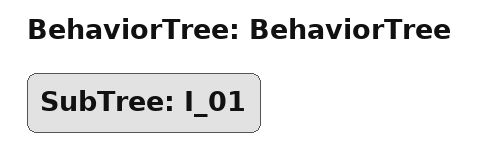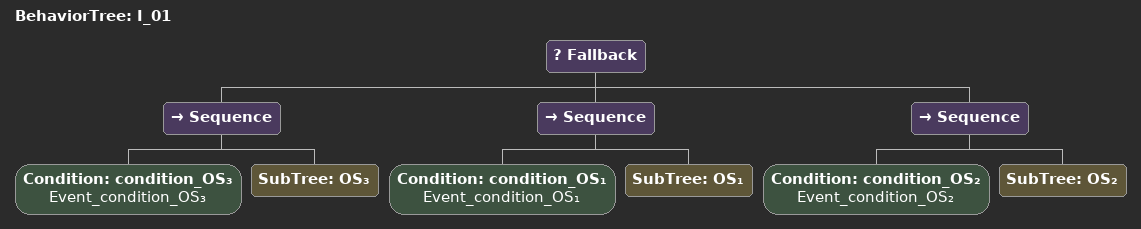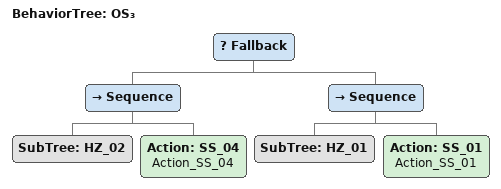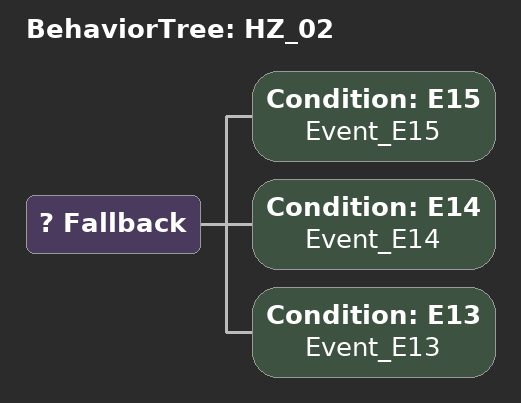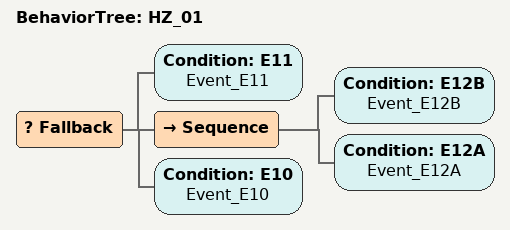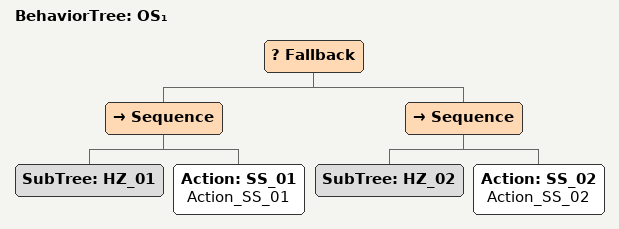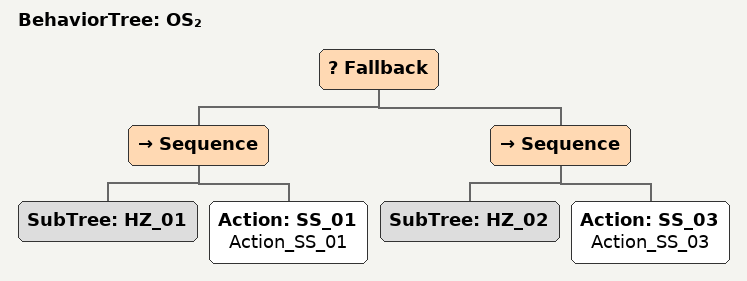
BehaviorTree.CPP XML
<?xml version="1.0" ?>
<root main_tree_to_execute="BehaviorTree">
  <BehaviorTree ID="BehaviorTree">
    <SubTree ID="I_01"/>
  </BehaviorTree>
  <BehaviorTree ID="I_01">
    <Fallback>
      <Sequence>
        <Condition ID="condition_OS₃" name="Event_condition_OS₃"/>
        <SubTree ID="OS₃"/>
      </Sequence>
      <Sequence>
        <Condition ID="condition_OS₁" name="Event_condition_OS₁"/>
        <SubTree ID="OS₁"/>
      </Sequence>
      <Sequence>
        <Condition ID="condition_OS₂" name="Event_condition_OS₂"/>
        <SubTree ID="OS₂"/>
      </Sequence>
    </Fallback>
  </BehaviorTree>
  <BehaviorTree ID="OS₃">
    <Fallback>
      <Sequence>
        <SubTree ID="HZ_02"/>
        <Action ID="SS_04" name="Action_SS_04"/>
      </Sequence>
      <Sequence>
        <SubTree ID="HZ_01"/>
        <Action ID="SS_01" name="Action_SS_01"/>
      </Sequence>
    </Fallback>
  </BehaviorTree>
  <BehaviorTree ID="HZ_02">
    <Fallback>
      <Condition ID="E15" name="Event_E15"/>
      <Condition ID="E14" name="Event_E14"/>
      <Condition ID="E13" name="Event_E13"/>
    </Fallback>
  </BehaviorTree>
  <BehaviorTree ID="HZ_01">
    <Fallback>
      <Condition ID="E11" name="Event_E11"/>
      <Sequence>
        <Condition ID="E12B" name="Event_E12B"/>
        <Condition ID="E12A" name="Event_E12A"/>
      </Sequence>
      <Condition ID="E10" name="Event_E10"/>
    </Fallback>
  </BehaviorTree>
  <BehaviorTree ID="OS₁">
    <Fallback>
      <Sequence>
        <SubTree ID="HZ_01"/>
        <Action ID="SS_01" name="Action_SS_01"/>
      </Sequence>
      <Sequence>
        <SubTree ID="HZ_02"/>
        <Action ID="SS_02" name="Action_SS_02"/>
      </Sequence>
    </Fallback>
  </BehaviorTree>
  <BehaviorTree ID="OS₂">
    <Fallback>
      <Sequence>
        <SubTree ID="HZ_01"/>
        <Action ID="SS_01" name="Action_SS_01"/>
      </Sequence>
      <Sequence>
        <SubTree ID="HZ_02"/>
        <Action ID="SS_03" name="Action_SS_03"/>
      </Sequence>
    </Fallback>
  </BehaviorTree>
</root>
